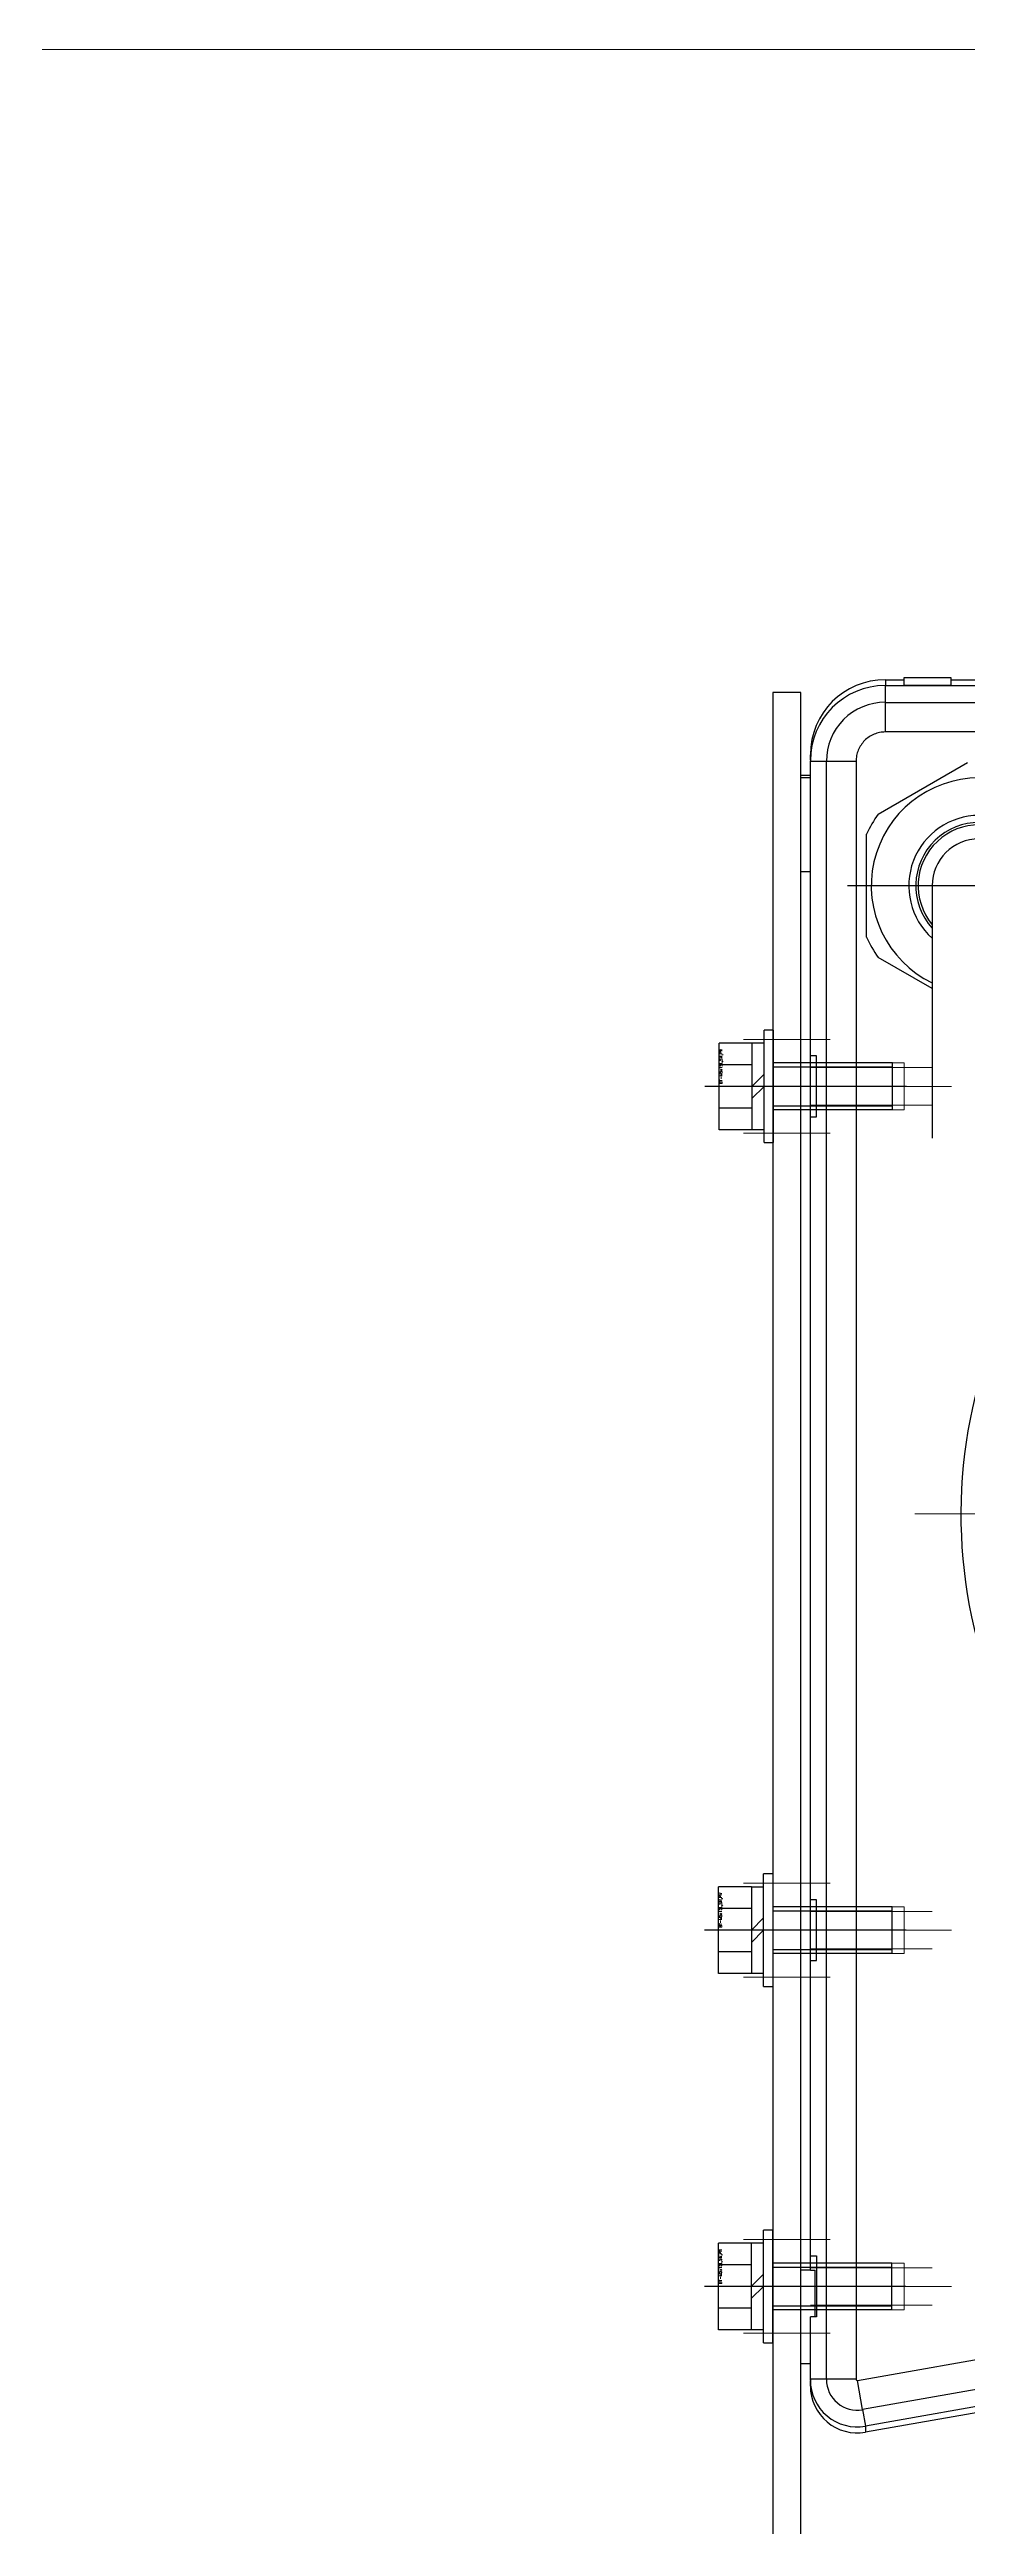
# Model space of a CAD drawing. Header units: millimetres. Extents: x -16130 to 36813, y -8099 to 27484.
# Drawn here: x 30983.3 to 31081.2, y 18259.4 to 18523.6 of the extents above; entities that cross this region are included whole.
import ezdxf

# ---------------------------------------------------------------- set-up
doc = ezdxf.new("R2010")
doc.units = ezdxf.units.MM
doc.header["$LTSCALE"] = 6
doc.linetypes.add('CENTER2', pattern=[28.575, 19.05, -3.175, 3.175, -3.175])
doc.linetypes.add('HIDDEN', pattern=[9.525, 6.35, -3.175])
for name, color, linetype, lineweight in [('04_HIDDEN', 2, 'HIDDEN', 13), ('05_CENTER', 4, 'CENTER2', 13), ('08_DIM', 3, 'Continuous', 13)]:
    doc.layers.add(name, color=color, linetype=linetype, lineweight=lineweight)
doc.layers.add('10_DRAFT', color=8, linetype='Continuous', lineweight=0, plot=False)
doc.styles.add('KSS_TXT_L', font='txt.shx', dxfattribs={"height": 3, "bigfont": 'extfont2.shx'})

# ---------------------------------------------------------------- blocks, each defined once
blk = doc.blocks.new('140.096a')
at = {"color": 0}
for p, q in [((-170.75, 9), (-170.75, 147.44)), ((-168.96, 9), (-168.96, 147.44)), ((-171.38, 16), (-171.38, 143)), ((7.24, 50.33), (14.9, 6.88)), ((7.87, 50.39), (15.55, 6.87)), ((10.03, 6.02), (2.37, 49.48)), ((5.48, 50.03), (13.14, 6.57)), ((-165.8, 36), (-165.8, 9)), ((-149.4, 33.05), (-149.4, 4.95)), ((-171.6, 11), (-171.6, 16)), ((-171.6, 16), (-170.77, 16)), ((-170.77, 16), (-170.77, 11)), ((-157.04, 8.24), (-162.54, 17.76)), ((-149.4, 14), (-122.48, 14)), ((-138.43, 14), (-141.76, 8.24)), ((-170.77, 11), (-171.6, 11)), ((-171.38, 9), (-171.38, 11)), ((-171.38, 9), (-170.75, 9)), ((-168.96, 9), (-170.75, 9)), ((-165.8, 9), (-168.96, 9)), ((-162.67, 5.87), (-162.67, 2.71)), ((-162.67, 5.87), (9.9, 5.87)), ((-143.9, 7), (-154.9, 7)), ((9.9, 5.87), (9.9, 2.71)), ((13.14, 6.57), (10.03, 6.02)), ((13.14, 6.57), (14.9, 6.88)), ((14.9, 6.88), (14.9, 6.87)), ((14.9, 6.87), (15.55, 6.87)), ((-162.67, 2.71), (-162.67, 1)), ((9.9, 2.71), (9.9, 1)), ((-162.82, 1), (-163.38, 1)), ((-162.67, 1), (-162.74, 1)), ((-131.25, 1), (-162.67, 1)), ((-161.15, 1), (-161.15, 0)), ((-160.9, 0), (-161.15, 0)), ((-160.9, 1), (-160.9, 0)), ((-150.9, 0), (-160.9, 0)), ((-150.9, 1), (-150.9, 0)), ((-131.25, 1.66), (-131.25, 1)), ((-124.75, 1.66), (-131.25, 1.66)), ((-124.75, 1), (-131.25, 1)), ((-124.75, 1), (-124.75, 1.66)), ((-34.75, 1.66), (-41.25, 1.66)), ((-41.25, 1.66), (-41.25, 1)), ((-34.75, 1), (-41.25, 1)), ((-34.75, 1), (-34.75, 1.66)), ((-3.25, 1), (-34.75, 1)), ((-3.25, 1.66), (3.25, 1.66)), ((-3.25, 1), (-3.25, 1.66)), ((-1.75, 1), (-3.25, 1)), ((-1.75, 1), (-1.75, 1.5)), ((3.25, 1.5), (-1.75, 1.5)), ((-1.75, 1), (-1.75, 0)), ((8.25, 0), (-1.75, 0)), ((3.25, 1.66), (3.25, 1)), ((9.9, 1), (3.25, 1)), ((8.25, 1), (8.25, 0)), ((9.98, 1), (9.9, 1)), ((10.62, 1), (10.05, 1))]:
    blk.add_line(p, q, dxfattribs=at)
for points in [[(9.9, 2.71), (9.9, 2.71), (-162.67, 2.71)], [(-41.25, 1), (-41.25, 1), (-124.75, 1)]]:
    blk.add_lwpolyline(points, dxfattribs=at)
for centre, radius, start, end in [((-82.35, 69.97), 52.91, 135.9131, 312.5602), ((-149.4, 19), 11.5, 25.7715, 334.2285), ((-149.4, 19), 7.5, 41.8103, 318.1897), ((-149.4, 19), 6.75, 47.7946, 312.2054), ((-149.4, 19), 6.5, 50.2849, 309.7151), ((-149.4, 19), 5, 90, 270), ((-162.75, 9), 8, 180.0135, 270.0096), ((-162.68, 9), 6.29, 180.0047, 270.0064), ((-149.4, 19), 13.2, 234.62, 245.38), ((-149.4, 19), 13.2, 294.62, 305.38), ((9.91, 6), 3.29, 269.9931, 9.991), ((9.98, 6), 5, 269.9798, 9.9866)]:
    blk.add_arc(centre, radius, start, end, dxfattribs=at)
for centre, major_axis, ratio, start_param, end_param in [((-163.38, 9), (-8, 0), 0.999848, 0, 1.570796), ((10.62, 6), (-5, 0), 0.999843, 1.570796, 3.316099)]:
    blk.add_ellipse(centre, major_axis=major_axis, ratio=ratio, start_param=start_param, end_param=end_param, dxfattribs=at)
for points, knots in [([(-165.8, 9), (-165.8, 8.79), (-165.78, 8.59), (-165.7, 8.19), (-165.64, 7.99), (-165.48, 7.61), (-165.39, 7.43), (-165.16, 7.09), (-165.03, 6.93), (-164.74, 6.65), (-164.58, 6.52), (-164.24, 6.29), (-164.06, 6.19), (-163.69, 6.03), (-163.49, 5.98), (-163.08, 5.89), (-162.88, 5.87), (-162.67, 5.87)], [0, 0, 0, 0, 0.125, 0.125, 0.25, 0.25, 0.375, 0.375, 0.5, 0.5, 0.625, 0.625, 0.75, 0.75, 0.875, 0.875, 1, 1, 1, 1]), ([(9.9, 5.87), (9.94, 5.87), (9.98, 5.89), (10.03, 5.95), (10.04, 5.99), (10.03, 6.02)], [0, 0, 0, 0, 0.5, 0.5, 1, 1, 1, 1])]:
    blk.add_open_spline(points, degree=3, knots=knots, dxfattribs=at)
at = {"layer": '04_HIDDEN', "color": 0}
for p, q in [((-130, 1), (-130, 14)), ((-126, 1), (-126, 14)), ((-40, 1), (-40, 14)), ((-36, 1), (-36, 14)), ((-2, 1), (-2, 14)), ((2, 1), (2, 14)), ((-130.5, 11), (-125.5, 11)), ((-130.5, 1), (-130.5, 11)), ((-125.5, 1), (-125.5, 11)), ((-40.5, 11), (-35.5, 11)), ((-40.5, 1), (-40.5, 11)), ((-35.5, 1), (-35.5, 11)), ((-2.5, 11), (2.5, 11)), ((-2.5, 1), (-2.5, 11)), ((2.5, 1), (2.5, 11))]:
    blk.add_line(p, q, dxfattribs=at)
at = {"layer": '05_CENTER', "color": 0}
for p, q in [((-82.4, 12.15), (-82.4, 127.85)), ((-128, -1.05), (-128, 16.06)), ((-38, -1.05), (-38, 16.06)), ((0, -1.05), (0, 16.06))]:
    blk.add_line(p, q, dxfattribs=at)
at = {"layer": '10_DRAFT'}
blk.add_line((-150.9, 0), (-1.75, 0), dxfattribs=at)
blk = doc.blocks.new('A$C684907E2')
at = {"color": 0}
for p, q in [((-37, -3), (-37, 0)), ((-37, 0), (32, 0)), ((32, -3), (-37, -3)), ((35, -245), (35, -6)), ((38, -6), (38, -245)), ((38, -245), (35, -245))]:
    blk.add_line(p, q, dxfattribs=at)
for radius in [6, 3]:
    blk.add_arc((32, -6), radius, 0, 90, dxfattribs=at)
at = {"layer": '05_CENTER'}
for p, q in [((-10, 3.42), (-10, -6.43)), ((10, 3.42), (10, -6.43)), ((41.12, -70), (31.87, -70)), ((41.12, -80), (31.87, -80)), ((41.12, -108), (31.87, -108)), ((41.12, -118), (31.87, -118)), ((41.12, -198), (31.87, -198)), ((41.12, -208), (31.87, -208))]:
    blk.add_line(p, q, dxfattribs=at)
at = {"layer": '10_DRAFT'}
for p, q in [((0, 0), (0, -3)), ((38, -75), (35, -75)), ((38, -113), (35, -113)), ((38, -203), (35, -203))]:
    blk.add_line(p, q, dxfattribs=at)
blk = doc.blocks.new('A$C130C07D9_1_1_1_1_1')
at = {"color": 0}
for p, q in [((-4.62, 5.8), (4.62, 5.8)), ((-4.62, 2.3), (-4.62, 5.8)), ((-2.31, 2.3), (-2.31, 5.8)), ((2.31, 2.3), (2.31, 5.8)), ((4.62, 2.3), (4.62, 5.8)), ((-6, 1), (6, 1)), ((-6, 1), (-6, 0)), ((-4.6, 2.3), (-4.6, 1)), ((4.6, 2.3), (-4.6, 2.3)), ((0, 1), (-1.3, 2.3)), ((0, 2.3), (1.3, 1)), ((4.6, 1), (4.6, 2.3)), ((6, 0), (6, 1)), ((-6, 0), (6, 0))]:
    blk.add_line(p, q, dxfattribs=at)
at = {"color": 0, "linetype": 'CENTER2'}
blk.add_line((0, -14.2), (0, 7.3), dxfattribs=at)
at = {"color": 0, "linetype": 'HIDDEN'}
for p, q in [((-2.5, -12.7), (-2.5, 0)), ((-2.07, 0), (-2.07, -12.7)), ((2.07, 0), (2.07, -12.7)), ((2.5, -12.7), (2.5, 0)), ((-2.5, -12.7), (2.5, -12.7))]:
    blk.add_line(p, q, dxfattribs=at)
at = {"layer": '10_DRAFT', "style": 'KSS_TXT_L'}
blk.add_text('BT-M5x15L,SW,PW', height=0.3, dxfattribs=at).set_placement((0.27, 5.46))

msp = doc.modelspace()

# ---------------------------------------------------------------- linework, layer by layer
at = {"layer": '08_DIM', "color": 2}
msp.add_lwpolyline([(30734.50442, 18523.56658), (31498.13949, 18523.56658), (31498.13949, 17487.43718), (30734.50442, 17487.43718)], close=True, dxfattribs=at)

# ---------------------------------------------------------------- block references
at = {"color": 4, "rotation": 269.9999999632163}
msp.add_blockref('140.096a', (31063.43586, 18284.97582), dxfattribs=at)
at = {"xscale": -1, "rotation": 180}
msp.add_blockref('A$C684907E2', (31025.43586, 18209.97583), dxfattribs=at)
at = {"rotation": 90.00000000000001}
for p in [(31060.49556, 18412.97583), (31060.45359, 18322.97583), (31060.43586, 18284.97584)]:
    msp.add_blockref('A$C130C07D9_1_1_1_1_1', p, dxfattribs=at)

doc.saveas('drawing.dxf')
